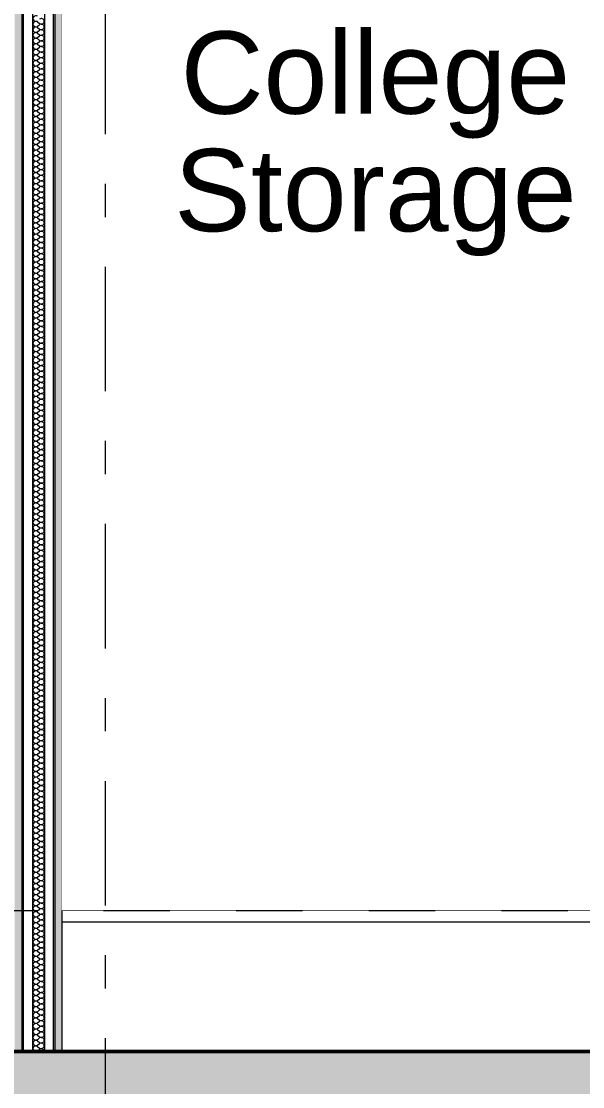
# Model space of a CAD drawing. Header units: millimetres. Extents: x -48147 to 1436659, y -488302 to 18123.
# Drawn here: x 1419576 to 1420770, y -475308 to -473042 of the extents above; entities that cross this region are included whole.
import ezdxf
from ezdxf.enums import TextEntityAlignment as Align

# ---------------------------------------------------------------- set-up
doc = ezdxf.new("R2010")
doc.units = ezdxf.units.MM
doc.header["$MEASUREMENT"] = 0
for name, pattern in [('Dashed', [2822.222233, 1411.111116, -1411.111116]), ('Double Dashed', [546.805537, 264.583325, -105.833328, 70.555556, -105.833328]), ('Wipeout_Contour', [1000, 0, -1000])]:
    doc.linetypes.add(name, pattern=pattern)
for name, color, linetype, lineweight, true_color in [('0_Pen_No__105', 7, 'Continuous', 15, 0xa6a6a6), ('A-230-M_FLOOR.IFC Import_Pen_No__109', 7, 'Continuous', 15, 0xa6a6a6), ('A-230-M_FLOOR.IFC Import_Pen_No__29', 7, 'Continuous', 50, 0x2a2a2a), ('New_A-15-MG_Structural_Grid_Phase_2_Pen_No__222', 7, 'Continuous', 13, 0x65af33), ('New_A-25-M_Wall_Int_Pen_No__107', 7, 'Continuous', 15, 0xa6a6a6)]:
    doc.layers.add(name, color=color, linetype=linetype, lineweight=lineweight, true_color=true_color)
for name, color, linetype in [('A-230-M_FLOOR.IFC Import', 7, 'Continuous'), ('New_A-15-MG_Structural_Grid_Phase_2', 7, 'Continuous'), ('New_A-20-M_Floor_Slab', 7, 'Continuous'), ('New_A-25-M_Wall_Int', 7, 'Continuous')]:
    doc.layers.add(name, color=color, linetype=linetype)
for name, color, linetype, lineweight in [('A-95-P_Text_1_50_GA_Pen_No__1', 7, 'Continuous', 13), ('New_A-20-M_Floor_Slab_Pen_No__4', 7, 'Continuous', 20), ('New_A-25-M_Wall_Int_Pen_No__1', 7, 'Continuous', 13)]:
    doc.layers.add(name, color=color, linetype=linetype, lineweight=lineweight)
doc.styles.add('GENERATED_STYLE_2', font='')
doc.styles.get('GENERATED_STYLE_2').set_extended_font_data('Swis721 BT')

# ---------------------------------------------------------------- blocks, each defined once
blk = doc.blocks.new('Section Elem_1_2', base_point=(1424163.9, -483032.8))
at = {"color": 254, "linetype": 'Wipeout_Contour', "lineweight": 0, "ltscale": 6008499.476727951}
blk.add_wipeout([(1430462.9, -474932.8), (1419662.1, -474932.8), (1419662.1, -474957.8), (1430462.9, -474957.8)], dxfattribs=at).dxf.layer = 'New_A-20-M_Floor_Slab'
at = {"layer": 'New_A-20-M_Floor_Slab_Pen_No__4', "linetype": 'Continuous'}
blk.add_line((1430462.9, -474932.8), (1419662.1, -474932.8), dxfattribs=at)
at = {"color": 254, "linetype": 'Wipeout_Contour', "lineweight": 0, "ltscale": 6008689.237794548}
blk.add_wipeout([(1419662.1, -474957.8), (1419662.1, -475232.8), (1430462.9, -475232.8), (1430462.9, -474957.8)], dxfattribs=at).dxf.layer = 'New_A-20-M_Floor_Slab'
at = {"layer": 'New_A-20-M_Floor_Slab_Pen_No__4', "linetype": 'Continuous'}
blk.add_line((1430462.9, -474957.8), (1419662.1, -474957.8), dxfattribs=at)
blk = doc.blocks.new('*X30', base_point=(1424163.9, -483032.8))
at = {"layer": 'New_A-25-M_Wall_Int_Pen_No__107', "linetype": 'Continuous'}
for p, q in [((1419610.2, -473043.5), (1419615, -473047.1)), ((1419610.2, -473053), (1419615, -473049.5)), ((1419610.2, -473055.4), (1419615, -473059)), ((1419610.2, -473064.9), (1419615, -473061.4)), ((1419610.2, -473067.3), (1419615, -473070.9)), ((1419610.2, -473076.8), (1419615, -473073.3)), ((1419610.2, -473079.2), (1419615, -473082.8)), ((1419610.2, -473088.7), (1419615, -473085.2)), ((1419610.2, -473091.1), (1419615, -473094.7)), ((1419610.2, -473100.7), (1419615, -473097.1)), ((1419610.2, -473103), (1419615, -473106.6)), ((1419610.2, -473112.6), (1419615, -473109)), ((1419610.2, -473114.9), (1419615, -473118.5)), ((1419610.2, -473124.5), (1419615, -473120.9)), ((1419610.2, -473126.8), (1419615, -473130.4)), ((1419610.2, -473136.4), (1419615, -473132.8)), ((1419610.2, -473138.7), (1419615, -473142.3)), ((1419610.2, -473148.3), (1419615, -473144.7)), ((1419610.2, -473150.7), (1419615, -473154.2)), ((1419610.2, -473160.2), (1419615, -473156.6)), ((1419610.2, -473162.6), (1419615, -473166.1)), ((1419610.2, -473172.1), (1419615, -473168.5)), ((1419610.2, -473174.5), (1419615, -473178)), ((1419610.2, -473184), (1419615, -473180.4)), ((1419610.2, -473186.4), (1419615, -473189.9)), ((1419610.2, -473195.9), (1419615, -473192.3)), ((1419610.2, -473198.3), (1419615, -473201.8)), ((1419610.2, -473207.8), (1419615, -473204.2)), ((1419610.2, -473210.2), (1419615, -473213.7)), ((1419610.2, -473219.7), (1419615, -473216.1)), ((1419610.2, -473222.1), (1419615, -473225.7)), ((1419610.2, -473231.6), (1419615, -473228)), ((1419610.2, -473234), (1419615, -473237.6)), ((1419610.2, -473243.5), (1419615, -473239.9)), ((1419610.2, -473245.9), (1419615, -473249.5)), ((1419610.2, -473255.4), (1419615, -473251.8)), ((1419610.2, -473257.8), (1419615, -473261.4)), ((1419610.2, -473267.3), (1419615, -473263.7)), ((1419610.2, -473269.7), (1419615, -473273.3)), ((1419610.2, -473279.2), (1419615, -473275.7)), ((1419610.2, -473281.6), (1419615, -473285.2)), ((1419610.2, -473291.1), (1419615, -473287.6)), ((1419610.2, -473293.5), (1419615, -473297.1)), ((1419610.2, -473303), (1419615, -473299.5)), ((1419610.2, -473305.4), (1419615, -473309)), ((1419610.2, -473314.9), (1419615, -473311.4)), ((1419610.2, -473317.3), (1419615, -473320.9)), ((1419610.2, -473326.8), (1419615, -473323.3)), ((1419610.2, -473329.2), (1419615, -473332.8)), ((1419610.2, -473338.7), (1419615, -473335.2)), ((1419610.2, -473341.1), (1419615, -473344.7)), ((1419610.2, -473350.7), (1419615, -473347.1)), ((1419610.2, -473353), (1419615, -473356.6)), ((1419610.2, -473362.6), (1419615, -473359)), ((1419610.2, -473364.9), (1419615, -473368.5)), ((1419610.2, -473374.5), (1419615, -473370.9)), ((1419610.2, -473376.8), (1419615, -473380.4)), ((1419610.2, -473386.4), (1419615, -473382.8)), ((1419610.2, -473388.7), (1419615, -473392.3)), ((1419610.2, -473398.3), (1419615, -473394.7)), ((1419610.2, -473400.7), (1419615, -473404.2)), ((1419610.2, -473410.2), (1419615, -473406.6)), ((1419610.2, -473412.6), (1419615, -473416.1)), ((1419610.2, -473422.1), (1419615, -473418.5)), ((1419610.2, -473424.5), (1419615, -473428)), ((1419610.2, -473434), (1419615, -473430.4)), ((1419610.2, -473436.4), (1419615, -473439.9)), ((1419610.2, -473445.9), (1419615, -473442.3)), ((1419610.2, -473448.3), (1419615, -473451.8)), ((1419610.2, -473457.8), (1419615, -473454.2)), ((1419610.2, -473460.2), (1419615, -473463.7)), ((1419610.2, -473469.7), (1419615, -473466.1)), ((1419610.2, -473472.1), (1419615, -473475.7)), ((1419610.2, -473481.6), (1419615, -473478)), ((1419610.2, -473484), (1419615, -473487.6)), ((1419610.2, -473493.5), (1419615, -473489.9)), ((1419610.2, -473495.9), (1419615, -473499.5)), ((1419610.2, -473505.4), (1419615, -473501.8)), ((1419610.2, -473507.8), (1419615, -473511.4)), ((1419610.2, -473517.3), (1419615, -473513.7)), ((1419610.2, -473519.7), (1419615, -473523.3)), ((1419610.2, -473529.2), (1419615, -473525.7)), ((1419610.2, -473531.6), (1419615, -473535.2)), ((1419610.2, -473541.1), (1419615, -473537.6)), ((1419610.2, -473543.5), (1419615, -473547.1)), ((1419610.2, -473553), (1419615, -473549.5)), ((1419610.2, -473555.4), (1419615, -473559)), ((1419610.2, -473564.9), (1419615, -473561.4)), ((1419610.2, -473567.3), (1419615, -473570.9)), ((1419610.2, -473576.8), (1419615, -473573.3)), ((1419610.2, -473579.2), (1419615, -473582.8)), ((1419610.2, -473588.7), (1419615, -473585.2)), ((1419610.2, -473591.1), (1419615, -473594.7)), ((1419610.2, -473600.7), (1419615, -473597.1)), ((1419610.2, -473603), (1419615, -473606.6)), ((1419610.2, -473612.6), (1419615, -473609)), ((1419610.2, -473614.9), (1419615, -473618.5)), ((1419610.2, -473624.5), (1419615, -473620.9)), ((1419610.2, -473626.8), (1419615, -473630.4)), ((1419610.2, -473636.4), (1419615, -473632.8)), ((1419610.2, -473638.7), (1419615, -473642.3)), ((1419610.2, -473648.3), (1419615, -473644.7)), ((1419610.2, -473650.7), (1419615, -473654.2)), ((1419610.2, -473660.2), (1419615, -473656.6)), ((1419610.2, -473662.6), (1419615, -473666.1)), ((1419610.2, -473672.1), (1419615, -473668.5)), ((1419610.2, -473674.5), (1419615, -473678)), ((1419610.2, -473684), (1419615, -473680.4)), ((1419610.2, -473686.4), (1419615, -473689.9)), ((1419610.2, -473695.9), (1419615, -473692.3)), ((1419610.2, -473698.3), (1419615, -473701.8)), ((1419610.2, -473707.8), (1419615, -473704.2)), ((1419610.2, -473710.2), (1419615, -473713.7)), ((1419610.2, -473719.7), (1419615, -473716.1)), ((1419610.2, -473722.1), (1419615, -473725.7)), ((1419610.2, -473731.6), (1419615, -473728)), ((1419610.2, -473734), (1419615, -473737.6)), ((1419610.2, -473743.5), (1419615, -473739.9)), ((1419610.2, -473745.9), (1419615, -473749.5)), ((1419610.2, -473755.4), (1419615, -473751.8)), ((1419610.2, -473757.8), (1419615, -473761.4)), ((1419610.2, -473767.3), (1419615, -473763.7)), ((1419610.2, -473769.7), (1419615, -473773.3)), ((1419610.2, -473779.2), (1419615, -473775.7)), ((1419610.2, -473781.6), (1419615, -473785.2)), ((1419610.2, -473791.1), (1419615, -473787.6)), ((1419610.2, -473793.5), (1419615, -473797.1)), ((1419610.2, -473803), (1419615, -473799.5)), ((1419610.2, -473805.4), (1419615, -473809)), ((1419610.2, -473814.9), (1419615, -473811.4)), ((1419610.2, -473817.3), (1419615, -473820.9)), ((1419610.2, -473826.8), (1419615, -473823.3)), ((1419610.2, -473829.2), (1419615, -473832.8)), ((1419610.2, -473838.7), (1419615, -473835.2)), ((1419610.2, -473841.1), (1419615, -473844.7)), ((1419610.2, -473850.7), (1419615, -473847.1)), ((1419610.2, -473853), (1419615, -473856.6)), ((1419610.2, -473862.6), (1419615, -473859)), ((1419610.2, -473864.9), (1419615, -473868.5)), ((1419610.2, -473874.5), (1419615, -473870.9)), ((1419610.2, -473876.8), (1419615, -473880.4)), ((1419610.2, -473886.4), (1419615, -473882.8)), ((1419610.2, -473888.7), (1419615, -473892.3)), ((1419610.2, -473898.3), (1419615, -473894.7)), ((1419610.2, -473900.7), (1419615, -473904.2)), ((1419610.2, -473910.2), (1419615, -473906.6)), ((1419610.2, -473912.6), (1419615, -473916.1)), ((1419610.2, -473922.1), (1419615, -473918.5)), ((1419610.2, -473924.5), (1419615, -473928)), ((1419610.2, -473934), (1419615, -473930.4)), ((1419610.2, -473936.4), (1419615, -473939.9)), ((1419610.2, -473945.9), (1419615, -473942.3)), ((1419610.2, -473948.3), (1419615, -473951.8)), ((1419610.2, -473957.8), (1419615, -473954.2)), ((1419610.2, -473960.2), (1419615, -473963.7)), ((1419610.2, -473969.7), (1419615, -473966.1)), ((1419610.2, -473972.1), (1419615, -473975.7)), ((1419610.2, -473981.6), (1419615, -473978)), ((1419610.2, -473984), (1419615, -473987.6)), ((1419610.2, -473993.5), (1419615, -473989.9)), ((1419610.2, -473995.9), (1419615, -473999.5)), ((1419610.2, -474005.4), (1419615, -474001.8)), ((1419610.2, -474007.8), (1419615, -474011.4)), ((1419610.2, -474017.3), (1419615, -474013.7)), ((1419610.2, -474019.7), (1419615, -474023.3)), ((1419610.2, -474029.2), (1419615, -474025.7)), ((1419610.2, -474031.6), (1419615, -474035.2)), ((1419610.2, -474041.1), (1419615, -474037.6)), ((1419610.2, -474043.5), (1419615, -474047.1)), ((1419610.2, -474053), (1419615, -474049.5)), ((1419610.2, -474055.4), (1419615, -474059)), ((1419610.2, -474064.9), (1419615, -474061.4)), ((1419610.2, -474067.3), (1419615, -474070.9)), ((1419610.2, -474076.8), (1419615, -474073.3)), ((1419610.2, -474079.2), (1419615, -474082.8)), ((1419610.2, -474088.7), (1419615, -474085.2)), ((1419610.2, -474091.1), (1419615, -474094.7)), ((1419610.2, -474100.7), (1419615, -474097.1)), ((1419610.2, -474103), (1419615, -474106.6)), ((1419610.2, -474112.6), (1419615, -474109)), ((1419610.2, -474114.9), (1419615, -474118.5)), ((1419610.2, -474124.5), (1419615, -474120.9)), ((1419610.2, -474126.8), (1419615, -474130.4)), ((1419610.2, -474136.4), (1419615, -474132.8)), ((1419610.2, -474138.7), (1419615, -474142.3)), ((1419610.2, -474148.3), (1419615, -474144.7)), ((1419610.2, -474150.7), (1419615, -474154.2)), ((1419610.2, -474160.2), (1419615, -474156.6)), ((1419610.2, -474162.6), (1419615, -474166.1)), ((1419610.2, -474172.1), (1419615, -474168.5)), ((1419610.2, -474174.5), (1419615, -474178)), ((1419610.2, -474184), (1419615, -474180.4)), ((1419610.2, -474186.4), (1419615, -474189.9)), ((1419610.2, -474195.9), (1419615, -474192.3)), ((1419610.2, -474198.3), (1419615, -474201.8)), ((1419610.2, -474207.8), (1419615, -474204.2)), ((1419610.2, -474210.2), (1419615, -474213.7)), ((1419610.2, -474219.7), (1419615, -474216.1)), ((1419610.2, -474222.1), (1419615, -474225.7)), ((1419610.2, -474231.6), (1419615, -474228)), ((1419610.2, -474234), (1419615, -474237.6)), ((1419610.2, -474243.5), (1419615, -474239.9)), ((1419610.2, -474245.9), (1419615, -474249.5)), ((1419610.2, -474255.4), (1419615, -474251.8)), ((1419610.2, -474257.8), (1419615, -474261.4)), ((1419610.2, -474267.3), (1419615, -474263.7)), ((1419610.2, -474269.7), (1419615, -474273.3)), ((1419610.2, -474279.2), (1419615, -474275.7)), ((1419610.2, -474281.6), (1419615, -474285.2)), ((1419610.2, -474291.1), (1419615, -474287.6)), ((1419610.2, -474293.5), (1419615, -474297.1)), ((1419610.2, -474303), (1419615, -474299.5)), ((1419610.2, -474305.4), (1419615, -474309)), ((1419610.2, -474314.9), (1419615, -474311.4)), ((1419610.2, -474317.3), (1419615, -474320.9)), ((1419610.2, -474326.8), (1419615, -474323.3)), ((1419610.2, -474329.2), (1419615, -474332.8)), ((1419610.2, -474338.7), (1419615, -474335.2)), ((1419610.2, -474341.1), (1419615, -474344.7)), ((1419610.2, -474350.7), (1419615, -474347.1)), ((1419610.2, -474353), (1419615, -474356.6)), ((1419610.2, -474362.6), (1419615, -474359)), ((1419610.2, -474364.9), (1419615, -474368.5)), ((1419610.2, -474374.5), (1419615, -474370.9)), ((1419610.2, -474376.8), (1419615, -474380.4)), ((1419610.2, -474386.4), (1419615, -474382.8)), ((1419610.2, -474388.7), (1419615, -474392.3)), ((1419610.2, -474398.3), (1419615, -474394.7)), ((1419610.2, -474400.7), (1419615, -474404.2)), ((1419610.2, -474410.2), (1419615, -474406.6)), ((1419610.2, -474412.6), (1419615, -474416.1)), ((1419610.2, -474422.1), (1419615, -474418.5)), ((1419610.2, -474424.5), (1419615, -474428)), ((1419610.2, -474434), (1419615, -474430.4)), ((1419610.2, -474436.4), (1419615, -474439.9)), ((1419610.2, -474445.9), (1419615, -474442.3)), ((1419610.2, -474448.3), (1419615, -474451.8)), ((1419610.2, -474457.8), (1419615, -474454.2)), ((1419610.2, -474460.2), (1419615, -474463.7)), ((1419610.2, -474469.7), (1419615, -474466.1)), ((1419610.2, -474472.1), (1419615, -474475.7)), ((1419610.2, -474481.6), (1419615, -474478)), ((1419610.2, -474484), (1419615, -474487.6)), ((1419610.2, -474493.5), (1419615, -474489.9)), ((1419610.2, -474495.9), (1419615, -474499.5)), ((1419610.2, -474505.4), (1419615, -474501.8)), ((1419610.2, -474507.8), (1419615, -474511.4)), ((1419610.2, -474517.3), (1419615, -474513.7)), ((1419610.2, -474519.7), (1419615, -474523.3)), ((1419610.2, -474529.2), (1419615, -474525.7)), ((1419610.2, -474531.6), (1419615, -474535.2)), ((1419610.2, -474541.1), (1419615, -474537.6)), ((1419610.2, -474543.5), (1419615, -474547.1)), ((1419610.2, -474553), (1419615, -474549.5)), ((1419610.2, -474555.4), (1419615, -474559)), ((1419610.2, -474564.9), (1419615, -474561.4)), ((1419610.2, -474567.3), (1419615, -474570.9)), ((1419610.2, -474576.8), (1419615, -474573.3)), ((1419610.2, -474579.2), (1419615, -474582.8)), ((1419610.2, -474588.7), (1419615, -474585.2)), ((1419610.2, -474591.1), (1419615, -474594.7)), ((1419610.2, -474600.7), (1419615, -474597.1)), ((1419610.2, -474603), (1419615, -474606.6)), ((1419610.2, -474612.6), (1419615, -474609)), ((1419610.2, -474614.9), (1419615, -474618.5)), ((1419610.2, -474624.5), (1419615, -474620.9)), ((1419610.2, -474626.8), (1419615, -474630.4)), ((1419610.2, -474636.4), (1419615, -474632.8)), ((1419610.2, -474638.7), (1419615, -474642.3)), ((1419610.2, -474648.3), (1419615, -474644.7)), ((1419610.2, -474650.7), (1419615, -474654.2)), ((1419610.2, -474660.2), (1419615, -474656.6)), ((1419610.2, -474662.6), (1419615, -474666.1)), ((1419610.2, -474672.1), (1419615, -474668.5)), ((1419610.2, -474674.5), (1419615, -474678)), ((1419610.2, -474684), (1419615, -474680.4)), ((1419610.2, -474686.4), (1419615, -474689.9)), ((1419610.2, -474695.9), (1419615, -474692.3)), ((1419610.2, -474698.3), (1419615, -474701.8)), ((1419610.2, -474707.8), (1419615, -474704.2)), ((1419610.2, -474710.2), (1419615, -474713.7)), ((1419610.2, -474719.7), (1419615, -474716.1)), ((1419610.2, -474722.1), (1419615, -474725.7)), ((1419610.2, -474731.6), (1419615, -474728)), ((1419610.2, -474734), (1419615, -474737.6)), ((1419610.2, -474743.5), (1419615, -474739.9)), ((1419610.2, -474745.9), (1419615, -474749.5)), ((1419610.2, -474755.4), (1419615, -474751.8)), ((1419610.2, -474757.8), (1419615, -474761.4)), ((1419610.2, -474767.3), (1419615, -474763.7)), ((1419610.2, -474769.7), (1419615, -474773.3)), ((1419610.2, -474779.2), (1419615, -474775.7)), ((1419610.2, -474781.6), (1419615, -474785.2)), ((1419610.2, -474791.1), (1419615, -474787.6)), ((1419610.2, -474793.5), (1419615, -474797.1)), ((1419610.2, -474803), (1419615, -474799.5)), ((1419610.2, -474805.4), (1419615, -474809)), ((1419610.2, -474814.9), (1419615, -474811.4)), ((1419610.2, -474817.3), (1419615, -474820.9)), ((1419610.2, -474826.8), (1419615, -474823.3)), ((1419610.2, -474829.2), (1419615, -474832.8)), ((1419610.2, -474838.7), (1419615, -474835.2)), ((1419610.2, -474841.1), (1419615, -474844.7)), ((1419610.2, -474850.7), (1419615, -474847.1)), ((1419610.2, -474853), (1419615, -474856.6)), ((1419610.2, -474862.6), (1419615, -474859)), ((1419610.2, -474864.9), (1419615, -474868.5)), ((1419610.2, -474874.5), (1419615, -474870.9)), ((1419610.2, -474876.8), (1419615, -474880.4)), ((1419610.2, -474886.4), (1419615, -474882.8)), ((1419610.2, -474888.7), (1419615, -474892.3)), ((1419610.2, -474898.3), (1419615, -474894.7)), ((1419610.2, -474900.7), (1419615, -474904.2)), ((1419610.2, -474910.2), (1419615, -474906.6)), ((1419610.2, -474912.6), (1419615, -474916.1)), ((1419610.2, -474922.1), (1419615, -474918.5)), ((1419610.2, -474924.5), (1419615, -474928)), ((1419610.2, -474934), (1419615, -474930.4)), ((1419610.2, -474936.4), (1419615, -474939.9)), ((1419610.2, -474945.9), (1419615, -474942.3)), ((1419610.2, -474948.3), (1419615, -474951.8)), ((1419610.2, -474957.8), (1419615, -474954.2)), ((1419610.2, -474960.2), (1419615, -474963.7)), ((1419610.2, -474969.7), (1419615, -474966.1)), ((1419610.2, -474972.1), (1419615, -474975.7)), ((1419610.2, -474981.6), (1419615, -474978)), ((1419610.2, -474984), (1419615, -474987.6)), ((1419610.2, -474993.5), (1419615, -474989.9)), ((1419610.2, -474995.9), (1419615, -474999.5)), ((1419610.2, -475005.4), (1419615, -475001.8)), ((1419610.2, -475007.8), (1419615, -475011.4)), ((1419610.2, -475017.3), (1419615, -475013.7)), ((1419610.2, -475019.7), (1419615, -475023.3)), ((1419610.2, -475029.2), (1419615, -475025.7)), ((1419610.2, -475031.6), (1419615, -475035.2)), ((1419610.2, -475041.1), (1419615, -475037.6)), ((1419610.2, -475043.5), (1419615, -475047.1)), ((1419610.2, -475053), (1419615, -475049.5)), ((1419610.2, -475055.4), (1419615, -475059)), ((1419610.2, -475064.9), (1419615, -475061.4)), ((1419610.2, -475067.3), (1419615, -475070.9)), ((1419610.2, -475076.8), (1419615, -475073.3)), ((1419610.2, -475079.2), (1419615, -475082.8)), ((1419610.2, -475088.7), (1419615, -475085.2)), ((1419610.2, -475091.1), (1419615, -475094.7)), ((1419610.2, -475100.7), (1419615, -475097.1)), ((1419610.2, -475103), (1419615, -475106.6)), ((1419610.2, -475112.6), (1419615, -475109)), ((1419610.2, -475114.9), (1419615, -475118.5)), ((1419610.2, -475124.5), (1419615, -475120.9)), ((1419610.2, -475126.8), (1419615, -475130.4)), ((1419610.2, -475136.4), (1419615, -475132.8)), ((1419610.2, -475138.7), (1419615, -475142.3)), ((1419610.2, -475148.3), (1419615, -475144.7)), ((1419610.2, -475150.7), (1419615, -475154.2)), ((1419610.2, -475160.2), (1419615, -475156.6)), ((1419610.2, -475162.6), (1419615, -475166.1)), ((1419610.2, -475172.1), (1419615, -475168.5)), ((1419610.2, -475174.5), (1419615, -475178)), ((1419610.2, -475184), (1419615, -475180.4)), ((1419610.2, -475186.4), (1419615, -475189.9)), ((1419610.2, -475195.9), (1419615, -475192.3)), ((1419610.2, -475198.3), (1419615, -475201.8)), ((1419610.2, -475207.8), (1419615, -475204.2)), ((1419610.2, -475210.2), (1419615, -475213.7)), ((1419610.2, -475219.7), (1419615, -475216.1)), ((1419610.2, -475222.1), (1419615, -475225.7)), ((1419610.2, -475231.6), (1419615, -475228))]:
    blk.add_line(p, q, dxfattribs=at)
for centre, start, end in [((1419606.7, -473036.4), 53.1301, 306.8699), ((1419606.7, -473048.3), 53.1301, 306.8699), ((1419618.6, -473042.3), 0, 126.8699), ((1419618.6, -473042.3), 233.1301, 0), ((1419618.6, -473054.2), 0, 126.8699), ((1419606.7, -473060.2), 53.1301, 306.8699), ((1419606.7, -473072.1), 53.1301, 306.8699), ((1419618.6, -473054.2), 233.1301, 0), ((1419618.6, -473066.1), 0, 126.8699), ((1419618.6, -473066.1), 233.1301, 0), ((1419618.6, -473078), 0, 126.8699), ((1419606.7, -473084), 53.1301, 306.8699), ((1419606.7, -473095.9), 53.1301, 306.8699), ((1419618.6, -473078), 233.1301, 0), ((1419618.6, -473089.9), 0, 126.8699), ((1419618.6, -473089.9), 233.1301, 0), ((1419618.6, -473101.8), 0, 126.8699), ((1419606.7, -473107.8), 53.1301, 306.8699), ((1419606.7, -473119.7), 53.1301, 306.8699), ((1419618.6, -473101.8), 233.1301, 0), ((1419618.6, -473113.7), 0, 126.8699), ((1419618.6, -473113.7), 233.1301, 0), ((1419618.6, -473125.7), 0, 126.8699), ((1419606.7, -473131.6), 53.1301, 306.8699), ((1419606.7, -473143.5), 53.1301, 306.8699), ((1419618.6, -473125.7), 233.1301, 0), ((1419618.6, -473137.6), 0, 126.8699), ((1419618.6, -473137.6), 233.1301, 0), ((1419618.6, -473149.5), 0, 126.8699), ((1419606.7, -473155.4), 53.1301, 306.8699), ((1419606.7, -473167.3), 53.1301, 306.8699), ((1419618.6, -473149.5), 233.1301, 0), ((1419618.6, -473161.4), 0, 126.8699), ((1419618.6, -473161.4), 233.1301, 0), ((1419618.6, -473173.3), 0, 126.8699), ((1419606.7, -473179.2), 53.1301, 306.8699), ((1419606.7, -473191.1), 53.1301, 306.8699), ((1419618.6, -473173.3), 233.1301, 0), ((1419618.6, -473185.2), 0, 126.8699), ((1419618.6, -473185.2), 233.1301, 0), ((1419606.7, -473203), 53.1301, 306.8699), ((1419606.7, -473214.9), 53.1301, 306.8699), ((1419618.6, -473197.1), 0, 126.8699), ((1419618.6, -473197.1), 233.1301, 0), ((1419618.6, -473209), 0, 126.8699), ((1419618.6, -473209), 233.1301, 0), ((1419606.7, -473226.8), 53.1301, 306.8699), ((1419606.7, -473238.7), 53.1301, 306.8699), ((1419618.6, -473220.9), 0, 126.8699), ((1419618.6, -473220.9), 233.1301, 0), ((1419618.6, -473232.8), 0, 126.8699), ((1419618.6, -473232.8), 233.1301, 0), ((1419606.7, -473250.7), 53.1301, 306.8699), ((1419606.7, -473262.6), 53.1301, 306.8699), ((1419618.6, -473244.7), 0, 126.8699), ((1419618.6, -473244.7), 233.1301, 0), ((1419618.6, -473256.6), 0, 126.8699), ((1419618.6, -473256.6), 233.1301, 0), ((1419606.7, -473274.5), 53.1301, 306.8699), ((1419606.7, -473286.4), 53.1301, 306.8699), ((1419618.6, -473268.5), 0, 126.8699), ((1419618.6, -473268.5), 233.1301, 0), ((1419618.6, -473280.4), 0, 126.8699), ((1419618.6, -473280.4), 233.1301, 0), ((1419606.7, -473298.3), 53.1301, 306.8699), ((1419618.6, -473292.3), 0, 126.8699), ((1419618.6, -473292.3), 233.1301, 0), ((1419618.6, -473304.2), 0, 126.8699), ((1419606.7, -473310.2), 53.1301, 306.8699), ((1419606.7, -473322.1), 53.1301, 306.8699), ((1419618.6, -473304.2), 233.1301, 0), ((1419618.6, -473316.1), 0, 126.8699), ((1419618.6, -473316.1), 233.1301, 0), ((1419618.6, -473328), 0, 126.8699), ((1419606.7, -473334), 53.1301, 306.8699), ((1419606.7, -473345.9), 53.1301, 306.8699), ((1419618.6, -473328), 233.1301, 0), ((1419618.6, -473339.9), 0, 126.8699), ((1419618.6, -473339.9), 233.1301, 0), ((1419618.6, -473351.8), 0, 126.8699), ((1419606.7, -473357.8), 53.1301, 306.8699), ((1419606.7, -473369.7), 53.1301, 306.8699), ((1419618.6, -473351.8), 233.1301, 0), ((1419618.6, -473363.7), 0, 126.8699), ((1419618.6, -473363.7), 233.1301, 0), ((1419618.6, -473375.7), 0, 126.8699), ((1419606.7, -473381.6), 53.1301, 306.8699), ((1419606.7, -473393.5), 53.1301, 306.8699), ((1419618.6, -473375.7), 233.1301, 0), ((1419618.6, -473387.6), 0, 126.8699), ((1419618.6, -473387.6), 233.1301, 0), ((1419618.6, -473399.5), 0, 126.8699), ((1419606.7, -473405.4), 53.1301, 306.8699), ((1419606.7, -473417.3), 53.1301, 306.8699), ((1419618.6, -473399.5), 233.1301, 0), ((1419618.6, -473411.4), 0, 126.8699), ((1419618.6, -473411.4), 233.1301, 0), ((1419606.7, -473429.2), 53.1301, 306.8699), ((1419606.7, -473441.1), 53.1301, 306.8699), ((1419618.6, -473423.3), 0, 126.8699), ((1419618.6, -473423.3), 233.1301, 0), ((1419618.6, -473435.2), 0, 126.8699), ((1419618.6, -473435.2), 233.1301, 0), ((1419606.7, -473453), 53.1301, 306.8699), ((1419606.7, -473464.9), 53.1301, 306.8699), ((1419618.6, -473447.1), 0, 126.8699), ((1419618.6, -473447.1), 233.1301, 0), ((1419618.6, -473459), 0, 126.8699), ((1419618.6, -473459), 233.1301, 0), ((1419606.7, -473476.8), 53.1301, 306.8699), ((1419606.7, -473488.7), 53.1301, 306.8699), ((1419618.6, -473470.9), 0, 126.8699), ((1419618.6, -473470.9), 233.1301, 0), ((1419618.6, -473482.8), 0, 126.8699), ((1419618.6, -473482.8), 233.1301, 0), ((1419606.7, -473500.7), 53.1301, 306.8699), ((1419606.7, -473512.6), 53.1301, 306.8699), ((1419618.6, -473494.7), 0, 126.8699), ((1419618.6, -473494.7), 233.1301, 0), ((1419618.6, -473506.6), 0, 126.8699), ((1419618.6, -473506.6), 233.1301, 0), ((1419606.7, -473524.5), 53.1301, 306.8699), ((1419618.6, -473518.5), 0, 126.8699), ((1419618.6, -473518.5), 233.1301, 0), ((1419618.6, -473530.4), 0, 126.8699), ((1419606.7, -473536.4), 53.1301, 306.8699), ((1419606.7, -473548.3), 53.1301, 306.8699), ((1419618.6, -473530.4), 233.1301, 0), ((1419618.6, -473542.3), 0, 126.8699), ((1419618.6, -473542.3), 233.1301, 0), ((1419618.6, -473554.2), 0, 126.8699), ((1419606.7, -473560.2), 53.1301, 306.8699), ((1419606.7, -473572.1), 53.1301, 306.8699), ((1419618.6, -473554.2), 233.1301, 0), ((1419618.6, -473566.1), 0, 126.8699), ((1419618.6, -473566.1), 233.1301, 0), ((1419618.6, -473578), 0, 126.8699), ((1419606.7, -473584), 53.1301, 306.8699), ((1419606.7, -473595.9), 53.1301, 306.8699), ((1419618.6, -473578), 233.1301, 0), ((1419618.6, -473589.9), 0, 126.8699), ((1419618.6, -473589.9), 233.1301, 0), ((1419618.6, -473601.8), 0, 126.8699), ((1419606.7, -473607.8), 53.1301, 306.8699), ((1419606.7, -473619.7), 53.1301, 306.8699), ((1419618.6, -473601.8), 233.1301, 0), ((1419618.6, -473613.7), 0, 126.8699), ((1419618.6, -473613.7), 233.1301, 0), ((1419618.6, -473625.7), 0, 126.8699), ((1419606.7, -473631.6), 53.1301, 306.8699), ((1419606.7, -473643.5), 53.1301, 306.8699), ((1419618.6, -473625.7), 233.1301, 0), ((1419618.6, -473637.6), 0, 126.8699), ((1419618.6, -473637.6), 233.1301, 0), ((1419606.7, -473655.4), 53.1301, 306.8699), ((1419606.7, -473667.3), 53.1301, 306.8699), ((1419618.6, -473649.5), 0, 126.8699), ((1419618.6, -473649.5), 233.1301, 0), ((1419618.6, -473661.4), 0, 126.8699), ((1419618.6, -473661.4), 233.1301, 0), ((1419606.7, -473679.2), 53.1301, 306.8699), ((1419606.7, -473691.1), 53.1301, 306.8699), ((1419618.6, -473673.3), 0, 126.8699), ((1419618.6, -473673.3), 233.1301, 0), ((1419618.6, -473685.2), 0, 126.8699), ((1419618.6, -473685.2), 233.1301, 0), ((1419606.7, -473703), 53.1301, 306.8699), ((1419606.7, -473714.9), 53.1301, 306.8699), ((1419618.6, -473697.1), 0, 126.8699), ((1419618.6, -473697.1), 233.1301, 0), ((1419618.6, -473709), 0, 126.8699), ((1419618.6, -473709), 233.1301, 0), ((1419606.7, -473726.8), 53.1301, 306.8699), ((1419606.7, -473738.7), 53.1301, 306.8699), ((1419618.6, -473720.9), 0, 126.8699), ((1419618.6, -473720.9), 233.1301, 0), ((1419618.6, -473732.8), 0, 126.8699), ((1419618.6, -473732.8), 233.1301, 0), ((1419606.7, -473750.7), 53.1301, 306.8699), ((1419618.6, -473744.7), 0, 126.8699), ((1419618.6, -473744.7), 233.1301, 0), ((1419618.6, -473756.6), 0, 126.8699), ((1419606.7, -473762.6), 53.1301, 306.8699), ((1419606.7, -473774.5), 53.1301, 306.8699), ((1419618.6, -473756.6), 233.1301, 0), ((1419618.6, -473768.5), 0, 126.8699), ((1419618.6, -473768.5), 233.1301, 0), ((1419618.6, -473780.4), 0, 126.8699), ((1419606.7, -473786.4), 53.1301, 306.8699), ((1419606.7, -473798.3), 53.1301, 306.8699), ((1419618.6, -473780.4), 233.1301, 0), ((1419618.6, -473792.3), 0, 126.8699), ((1419618.6, -473792.3), 233.1301, 0), ((1419618.6, -473804.2), 0, 126.8699), ((1419606.7, -473810.2), 53.1301, 306.8699), ((1419606.7, -473822.1), 53.1301, 306.8699), ((1419618.6, -473804.2), 233.1301, 0), ((1419618.6, -473816.1), 0, 126.8699), ((1419618.6, -473816.1), 233.1301, 0), ((1419618.6, -473828), 0, 126.8699), ((1419606.7, -473834), 53.1301, 306.8699), ((1419606.7, -473845.9), 53.1301, 306.8699), ((1419618.6, -473828), 233.1301, 0), ((1419618.6, -473839.9), 0, 126.8699), ((1419618.6, -473839.9), 233.1301, 0), ((1419618.6, -473851.8), 0, 126.8699), ((1419606.7, -473857.8), 53.1301, 306.8699), ((1419606.7, -473869.7), 53.1301, 306.8699), ((1419618.6, -473851.8), 233.1301, 0), ((1419618.6, -473863.7), 0, 126.8699), ((1419618.6, -473863.7), 233.1301, 0), ((1419606.7, -473881.6), 53.1301, 306.8699), ((1419606.7, -473893.5), 53.1301, 306.8699), ((1419618.6, -473875.7), 0, 126.8699), ((1419618.6, -473875.7), 233.1301, 0), ((1419618.6, -473887.6), 0, 126.8699), ((1419618.6, -473887.6), 233.1301, 0), ((1419606.7, -473905.4), 53.1301, 306.8699), ((1419606.7, -473917.3), 53.1301, 306.8699), ((1419618.6, -473899.5), 0, 126.8699), ((1419618.6, -473899.5), 233.1301, 0), ((1419618.6, -473911.4), 0, 126.8699), ((1419618.6, -473911.4), 233.1301, 0), ((1419606.7, -473929.2), 53.1301, 306.8699), ((1419606.7, -473941.1), 53.1301, 306.8699), ((1419618.6, -473923.3), 0, 126.8699), ((1419618.6, -473923.3), 233.1301, 0), ((1419618.6, -473935.2), 0, 126.8699), ((1419618.6, -473935.2), 233.1301, 0), ((1419606.7, -473953), 53.1301, 306.8699), ((1419606.7, -473964.9), 53.1301, 306.8699), ((1419618.6, -473947.1), 0, 126.8699), ((1419618.6, -473947.1), 233.1301, 0), ((1419618.6, -473959), 0, 126.8699), ((1419618.6, -473959), 233.1301, 0), ((1419606.7, -473976.8), 53.1301, 306.8699), ((1419606.7, -473988.7), 53.1301, 306.8699), ((1419618.6, -473970.9), 0, 126.8699), ((1419618.6, -473970.9), 233.1301, 0), ((1419618.6, -473982.8), 0, 126.8699), ((1419618.6, -473982.8), 233.1301, 0), ((1419606.7, -474000.7), 53.1301, 306.8699), ((1419618.6, -473994.7), 0, 126.8699), ((1419618.6, -473994.7), 233.1301, 0), ((1419618.6, -474006.6), 0, 126.8699), ((1419606.7, -474012.6), 53.1301, 306.8699), ((1419606.7, -474024.5), 53.1301, 306.8699), ((1419618.6, -474006.6), 233.1301, 0), ((1419618.6, -474018.5), 0, 126.8699), ((1419618.6, -474018.5), 233.1301, 0), ((1419618.6, -474030.4), 0, 126.8699), ((1419606.7, -474036.4), 53.1301, 306.8699), ((1419606.7, -474048.3), 53.1301, 306.8699), ((1419618.6, -474030.4), 233.1301, 0), ((1419618.6, -474042.3), 0, 126.8699), ((1419618.6, -474042.3), 233.1301, 0), ((1419618.6, -474054.2), 0, 126.8699), ((1419606.7, -474060.2), 53.1301, 306.8699), ((1419606.7, -474072.1), 53.1301, 306.8699), ((1419618.6, -474054.2), 233.1301, 0), ((1419618.6, -474066.1), 0, 126.8699), ((1419618.6, -474066.1), 233.1301, 0), ((1419618.6, -474078), 0, 126.8699), ((1419606.7, -474084), 53.1301, 306.8699), ((1419606.7, -474095.9), 53.1301, 306.8699), ((1419618.6, -474078), 233.1301, 0), ((1419618.6, -474089.9), 0, 126.8699), ((1419618.6, -474089.9), 233.1301, 0), ((1419618.6, -474101.8), 0, 126.8699), ((1419606.7, -474107.8), 53.1301, 306.8699), ((1419606.7, -474119.7), 53.1301, 306.8699), ((1419618.6, -474101.8), 233.1301, 0), ((1419618.6, -474113.7), 0, 126.8699), ((1419618.6, -474113.7), 233.1301, 0), ((1419606.7, -474131.6), 53.1301, 306.8699), ((1419606.7, -474143.5), 53.1301, 306.8699), ((1419618.6, -474125.7), 0, 126.8699), ((1419618.6, -474125.7), 233.1301, 0), ((1419618.6, -474137.6), 0, 126.8699), ((1419618.6, -474137.6), 233.1301, 0), ((1419606.7, -474155.4), 53.1301, 306.8699), ((1419606.7, -474167.3), 53.1301, 306.8699), ((1419618.6, -474149.5), 0, 126.8699), ((1419618.6, -474149.5), 233.1301, 0), ((1419618.6, -474161.4), 0, 126.8699), ((1419618.6, -474161.4), 233.1301, 0), ((1419606.7, -474179.2), 53.1301, 306.8699), ((1419606.7, -474191.1), 53.1301, 306.8699), ((1419618.6, -474173.3), 0, 126.8699), ((1419618.6, -474173.3), 233.1301, 0), ((1419618.6, -474185.2), 0, 126.8699), ((1419618.6, -474185.2), 233.1301, 0), ((1419606.7, -474203), 53.1301, 306.8699), ((1419606.7, -474214.9), 53.1301, 306.8699), ((1419618.6, -474197.1), 0, 126.8699), ((1419618.6, -474197.1), 233.1301, 0), ((1419618.6, -474209), 0, 126.8699), ((1419618.6, -474209), 233.1301, 0), ((1419606.7, -474226.8), 53.1301, 306.8699), ((1419618.6, -474220.9), 0, 126.8699), ((1419618.6, -474220.9), 233.1301, 0), ((1419618.6, -474232.8), 0, 126.8699), ((1419606.7, -474238.7), 53.1301, 306.8699), ((1419606.7, -474250.7), 53.1301, 306.8699), ((1419618.6, -474232.8), 233.1301, 0), ((1419618.6, -474244.7), 0, 126.8699), ((1419618.6, -474244.7), 233.1301, 0), ((1419618.6, -474256.6), 0, 126.8699), ((1419606.7, -474262.6), 53.1301, 306.8699), ((1419606.7, -474274.5), 53.1301, 306.8699), ((1419618.6, -474256.6), 233.1301, 0), ((1419618.6, -474268.5), 0, 126.8699), ((1419618.6, -474268.5), 233.1301, 0), ((1419618.6, -474280.4), 0, 126.8699), ((1419606.7, -474286.4), 53.1301, 306.8699), ((1419606.7, -474298.3), 53.1301, 306.8699), ((1419618.6, -474280.4), 233.1301, 0), ((1419618.6, -474292.3), 0, 126.8699), ((1419618.6, -474292.3), 233.1301, 0), ((1419618.6, -474304.2), 0, 126.8699), ((1419606.7, -474310.2), 53.1301, 306.8699), ((1419606.7, -474322.1), 53.1301, 306.8699), ((1419618.6, -474304.2), 233.1301, 0), ((1419618.6, -474316.1), 0, 126.8699), ((1419618.6, -474316.1), 233.1301, 0), ((1419618.6, -474328), 0, 126.8699), ((1419606.7, -474334), 53.1301, 306.8699), ((1419606.7, -474345.9), 53.1301, 306.8699), ((1419618.6, -474328), 233.1301, 0), ((1419618.6, -474339.9), 0, 126.8699), ((1419618.6, -474339.9), 233.1301, 0), ((1419606.7, -474357.8), 53.1301, 306.8699), ((1419606.7, -474369.7), 53.1301, 306.8699), ((1419618.6, -474351.8), 0, 126.8699), ((1419618.6, -474351.8), 233.1301, 0), ((1419618.6, -474363.7), 0, 126.8699), ((1419618.6, -474363.7), 233.1301, 0), ((1419606.7, -474381.6), 53.1301, 306.8699), ((1419606.7, -474393.5), 53.1301, 306.8699), ((1419618.6, -474375.7), 0, 126.8699), ((1419618.6, -474375.7), 233.1301, 0), ((1419618.6, -474387.6), 0, 126.8699), ((1419618.6, -474387.6), 233.1301, 0), ((1419606.7, -474405.4), 53.1301, 306.8699), ((1419606.7, -474417.3), 53.1301, 306.8699), ((1419618.6, -474399.5), 0, 126.8699), ((1419618.6, -474399.5), 233.1301, 0), ((1419618.6, -474411.4), 0, 126.8699), ((1419618.6, -474411.4), 233.1301, 0), ((1419606.7, -474429.2), 53.1301, 306.8699), ((1419606.7, -474441.1), 53.1301, 306.8699), ((1419618.6, -474423.3), 0, 126.8699), ((1419618.6, -474423.3), 233.1301, 0), ((1419618.6, -474435.2), 0, 126.8699), ((1419618.6, -474435.2), 233.1301, 0), ((1419606.7, -474453), 53.1301, 306.8699), ((1419618.6, -474447.1), 0, 126.8699), ((1419618.6, -474447.1), 233.1301, 0), ((1419618.6, -474459), 0, 126.8699), ((1419606.7, -474464.9), 53.1301, 306.8699), ((1419606.7, -474476.8), 53.1301, 306.8699), ((1419618.6, -474459), 233.1301, 0), ((1419618.6, -474470.9), 0, 126.8699), ((1419618.6, -474470.9), 233.1301, 0), ((1419618.6, -474482.8), 0, 126.8699), ((1419606.7, -474488.7), 53.1301, 306.8699), ((1419606.7, -474500.7), 53.1301, 306.8699), ((1419618.6, -474482.8), 233.1301, 0), ((1419618.6, -474494.7), 0, 126.8699), ((1419618.6, -474494.7), 233.1301, 0), ((1419618.6, -474506.6), 0, 126.8699), ((1419606.7, -474512.6), 53.1301, 306.8699), ((1419606.7, -474524.5), 53.1301, 306.8699), ((1419618.6, -474506.6), 233.1301, 0), ((1419618.6, -474518.5), 0, 126.8699), ((1419618.6, -474518.5), 233.1301, 0), ((1419618.6, -474530.4), 0, 126.8699), ((1419606.7, -474536.4), 53.1301, 306.8699), ((1419606.7, -474548.3), 53.1301, 306.8699), ((1419618.6, -474530.4), 233.1301, 0), ((1419618.6, -474542.3), 0, 126.8699), ((1419618.6, -474542.3), 233.1301, 0), ((1419618.6, -474554.2), 0, 126.8699), ((1419606.7, -474560.2), 53.1301, 306.8699), ((1419606.7, -474572.1), 53.1301, 306.8699), ((1419618.6, -474554.2), 233.1301, 0), ((1419618.6, -474566.1), 0, 126.8699), ((1419618.6, -474566.1), 233.1301, 0), ((1419606.7, -474584), 53.1301, 306.8699), ((1419606.7, -474595.9), 53.1301, 306.8699), ((1419618.6, -474578), 0, 126.8699), ((1419618.6, -474578), 233.1301, 0), ((1419618.6, -474589.9), 0, 126.8699), ((1419618.6, -474589.9), 233.1301, 0), ((1419606.7, -474607.8), 53.1301, 306.8699), ((1419606.7, -474619.7), 53.1301, 306.8699), ((1419618.6, -474601.8), 0, 126.8699), ((1419618.6, -474601.8), 233.1301, 0), ((1419618.6, -474613.7), 0, 126.8699), ((1419618.6, -474613.7), 233.1301, 0), ((1419606.7, -474631.6), 53.1301, 306.8699), ((1419606.7, -474643.5), 53.1301, 306.8699), ((1419618.6, -474625.7), 0, 126.8699), ((1419618.6, -474625.7), 233.1301, 0), ((1419618.6, -474637.6), 0, 126.8699), ((1419618.6, -474637.6), 233.1301, 0), ((1419606.7, -474655.4), 53.1301, 306.8699), ((1419606.7, -474667.3), 53.1301, 306.8699), ((1419618.6, -474649.5), 0, 126.8699), ((1419618.6, -474649.5), 233.1301, 0), ((1419618.6, -474661.4), 0, 126.8699), ((1419618.6, -474661.4), 233.1301, 0), ((1419606.7, -474679.2), 53.1301, 306.8699), ((1419606.7, -474691.1), 53.1301, 306.8699), ((1419618.6, -474673.3), 0, 126.8699), ((1419618.6, -474673.3), 233.1301, 0), ((1419618.6, -474685.2), 0, 126.8699), ((1419618.6, -474685.2), 233.1301, 0), ((1419606.7, -474703), 53.1301, 306.8699), ((1419618.6, -474697.1), 0, 126.8699), ((1419618.6, -474697.1), 233.1301, 0), ((1419618.6, -474709), 0, 126.8699), ((1419606.7, -474714.9), 53.1301, 306.8699), ((1419606.7, -474726.8), 53.1301, 306.8699), ((1419618.6, -474709), 233.1301, 0), ((1419618.6, -474720.9), 0, 126.8699), ((1419618.6, -474720.9), 233.1301, 0), ((1419618.6, -474732.8), 0, 126.8699), ((1419606.7, -474738.7), 53.1301, 306.8699), ((1419606.7, -474750.7), 53.1301, 306.8699), ((1419618.6, -474732.8), 233.1301, 0), ((1419618.6, -474744.7), 0, 126.8699), ((1419618.6, -474744.7), 233.1301, 0), ((1419618.6, -474756.6), 0, 126.8699), ((1419606.7, -474762.6), 53.1301, 306.8699), ((1419606.7, -474774.5), 53.1301, 306.8699), ((1419618.6, -474756.6), 233.1301, 0), ((1419618.6, -474768.5), 0, 126.8699), ((1419618.6, -474768.5), 233.1301, 0), ((1419618.6, -474780.4), 0, 126.8699), ((1419606.7, -474786.4), 53.1301, 306.8699), ((1419606.7, -474798.3), 53.1301, 306.8699), ((1419618.6, -474780.4), 233.1301, 0), ((1419618.6, -474792.3), 0, 126.8699), ((1419618.6, -474792.3), 233.1301, 0), ((1419618.6, -474804.2), 0, 126.8699), ((1419606.7, -474810.2), 53.1301, 306.8699), ((1419606.7, -474822.1), 53.1301, 306.8699), ((1419618.6, -474804.2), 233.1301, 0), ((1419618.6, -474816.1), 0, 126.8699), ((1419618.6, -474816.1), 233.1301, 0), ((1419606.7, -474834), 53.1301, 306.8699), ((1419606.7, -474845.9), 53.1301, 306.8699), ((1419618.6, -474828), 0, 126.8699), ((1419618.6, -474828), 233.1301, 0), ((1419618.6, -474839.9), 0, 126.8699), ((1419618.6, -474839.9), 233.1301, 0), ((1419606.7, -474857.8), 53.1301, 306.8699), ((1419606.7, -474869.7), 53.1301, 306.8699), ((1419618.6, -474851.8), 0, 126.8699), ((1419618.6, -474851.8), 233.1301, 0), ((1419618.6, -474863.7), 0, 126.8699), ((1419618.6, -474863.7), 233.1301, 0), ((1419606.7, -474881.6), 53.1301, 306.8699), ((1419606.7, -474893.5), 53.1301, 306.8699), ((1419618.6, -474875.7), 0, 126.8699), ((1419618.6, -474875.7), 233.1301, 0), ((1419618.6, -474887.6), 0, 126.8699), ((1419618.6, -474887.6), 233.1301, 0), ((1419606.7, -474905.4), 53.1301, 306.8699), ((1419606.7, -474917.3), 53.1301, 306.8699), ((1419618.6, -474899.5), 0, 126.8699), ((1419618.6, -474899.5), 233.1301, 0), ((1419618.6, -474911.4), 0, 126.8699), ((1419618.6, -474911.4), 233.1301, 0), ((1419606.7, -474929.2), 53.1301, 306.8699), ((1419618.6, -474923.3), 0, 126.8699), ((1419618.6, -474923.3), 233.1301, 0), ((1419618.6, -474935.2), 0, 126.8699), ((1419606.7, -474941.1), 53.1301, 306.8699), ((1419606.7, -474953), 53.1301, 306.8699), ((1419618.6, -474935.2), 233.1301, 0), ((1419618.6, -474947.1), 0, 126.8699), ((1419618.6, -474947.1), 233.1301, 0), ((1419618.6, -474959), 0, 126.8699), ((1419606.7, -474964.9), 53.1301, 306.8699), ((1419606.7, -474976.8), 53.1301, 306.8699), ((1419618.6, -474959), 233.1301, 0), ((1419618.6, -474970.9), 0, 126.8699), ((1419618.6, -474970.9), 233.1301, 0), ((1419618.6, -474982.8), 0, 126.8699), ((1419606.7, -474988.7), 53.1301, 306.8699), ((1419606.7, -475000.7), 53.1301, 306.8699), ((1419618.6, -474982.8), 233.1301, 0), ((1419618.6, -474994.7), 0, 126.8699), ((1419618.6, -474994.7), 233.1301, 0), ((1419618.6, -475006.6), 0, 126.8699), ((1419606.7, -475012.6), 53.1301, 306.8699), ((1419606.7, -475024.5), 53.1301, 306.8699), ((1419618.6, -475006.6), 233.1301, 0), ((1419618.6, -475018.5), 0, 126.8699), ((1419618.6, -475018.5), 233.1301, 0), ((1419618.6, -475030.4), 0, 126.8699), ((1419606.7, -475036.4), 53.1301, 306.8699), ((1419606.7, -475048.3), 53.1301, 306.8699), ((1419618.6, -475030.4), 233.1301, 0), ((1419618.6, -475042.3), 0, 126.8699), ((1419618.6, -475042.3), 233.1301, 0), ((1419606.7, -475060.2), 53.1301, 306.8699), ((1419606.7, -475072.1), 53.1301, 306.8699), ((1419618.6, -475054.2), 0, 126.8699), ((1419618.6, -475054.2), 233.1301, 0), ((1419618.6, -475066.1), 0, 126.8699), ((1419618.6, -475066.1), 233.1301, 0), ((1419606.7, -475084), 53.1301, 306.8699), ((1419606.7, -475095.9), 53.1301, 306.8699), ((1419618.6, -475078), 0, 126.8699), ((1419618.6, -475078), 233.1301, 0), ((1419618.6, -475089.9), 0, 126.8699), ((1419618.6, -475089.9), 233.1301, 0), ((1419606.7, -475107.8), 53.1301, 306.8699), ((1419606.7, -475119.7), 53.1301, 306.8699), ((1419618.6, -475101.8), 0, 126.8699), ((1419618.6, -475101.8), 233.1301, 0), ((1419618.6, -475113.7), 0, 126.8699), ((1419618.6, -475113.7), 233.1301, 0), ((1419606.7, -475131.6), 53.1301, 306.8699), ((1419606.7, -475143.5), 53.1301, 306.8699), ((1419618.6, -475125.7), 0, 126.8699), ((1419618.6, -475125.7), 233.1301, 0), ((1419618.6, -475137.6), 0, 126.8699), ((1419618.6, -475137.6), 233.1301, 0), ((1419606.7, -475155.4), 53.1301, 306.8699), ((1419618.6, -475149.5), 0, 126.8699), ((1419618.6, -475149.5), 233.1301, 0), ((1419618.6, -475161.4), 0, 126.8699), ((1419606.7, -475167.3), 53.1301, 306.8699), ((1419606.7, -475179.2), 53.1301, 306.8699), ((1419618.6, -475161.4), 233.1301, 0), ((1419618.6, -475173.3), 0, 126.8699), ((1419618.6, -475173.3), 233.1301, 0), ((1419618.6, -475185.2), 0, 126.8699), ((1419606.7, -475191.1), 53.1301, 306.8699), ((1419606.7, -475203), 53.1301, 306.8699), ((1419618.6, -475185.2), 233.1301, 0), ((1419618.6, -475197.1), 0, 126.8699), ((1419618.6, -475197.1), 233.1301, 0), ((1419618.6, -475209), 0, 126.8699), ((1419606.7, -475214.9), 53.1301, 306.8699), ((1419606.7, -475226.8), 53.1301, 306.8699), ((1419618.6, -475209), 233.1301, 0), ((1419618.6, -475220.9), 0, 126.8699), ((1419618.6, -475220.9), 233.1301, 0), ((1419618.6, -475232.8), 0, 126.8699)]:
    blk.add_arc(centre, 5.95, start, end, dxfattribs=at)
blk = doc.blocks.new('Section Elem_10_2', base_point=(1424163.9, -483032.8))
at = {"layer": 'New_A-25-M_Wall_Int_Pen_No__107', "linetype": 'Continuous'}
blk.add_hatch(color=256, dxfattribs=at).paths.add_polyline_path([(1419562.1, -472332.8), (1419562.1, -475232.8), (1419577.1, -475232.8), (1419577.1, -471332.8), (1419562.1, -471332.8), (1419562.1, -472307.8), (1419576, -472307.8), (1419576, -472332.8)])
at = {"layer": 'New_A-25-M_Wall_Int_Pen_No__107', "linetype": 'Continuous', "lineweight": 0, "true_color": 0x535353}
blk.add_hatch(color=251, dxfattribs=at).paths.add_polyline_path([(1419577.1, -475232.8), (1419580.1, -475232.8), (1419580.1, -471332.8), (1419577.1, -471332.8)])
at = {"layer": 'New_A-25-M_Wall_Int_Pen_No__1', "linetype": 'Continuous'}
blk.add_line((1419662.1, -471332.8), (1419662.1, -474932.8), dxfattribs=at)
at = {"layer": 'New_A-25-M_Wall_Int_Pen_No__1', "linetype": 'Continuous', "flags": 128}
blk.add_lwpolyline([(1419662.1, -474932.8), (1419662.1, -474957.8), (1419662.1, -475232.8)], dxfattribs=at)
at = {"color": 254, "linetype": 'Wipeout_Contour', "lineweight": 0, "ltscale": 5985630.973553587}
blk.add_wipeout([(1419580.1, -475232.8), (1419600.1, -475232.8), (1419600.1, -471332.8), (1419580.1, -471332.8)], dxfattribs=at).dxf.layer = 'New_A-25-M_Wall_Int'
at = {"layer": 'New_A-25-M_Wall_Int_Pen_No__1', "linetype": 'Continuous'}
for p, q in [((1419577.1, -471332.8), (1419577.1, -475232.8)), ((1419580.1, -471332.8), (1419580.1, -475232.8))]:
    blk.add_line(p, q, dxfattribs=at)
at = {"color": 254, "linetype": 'Wipeout_Contour', "lineweight": 0, "ltscale": 5985716.353522379}
blk.add_wipeout([(1419600.1, -475232.8), (1419625.1, -475232.8), (1419625.1, -471332.8), (1419600.1, -471332.8)], dxfattribs=at).dxf.layer = 'New_A-25-M_Wall_Int'
at = {"layer": 'New_A-25-M_Wall_Int_Pen_No__1', "linetype": 'Continuous'}
blk.add_line((1419600.1, -471332.8), (1419600.1, -475232.8), dxfattribs=at)
at = {"layer": 'New_A-25-M_Wall_Int'}
blk.add_blockref('*X30', (1424163.9, -483032.8), dxfattribs=at)
at = {"color": 254, "linetype": 'Wipeout_Contour', "lineweight": 0, "ltscale": 5985799.836271055}
blk.add_wipeout([(1419625.1, -475232.8), (1419644.1, -475232.8), (1419644.1, -471332.8), (1419625.1, -471332.8)], dxfattribs=at).dxf.layer = 'New_A-25-M_Wall_Int'
at = {"layer": 'New_A-25-M_Wall_Int_Pen_No__107', "linetype": 'Continuous', "lineweight": 0, "true_color": 0x535353}
blk.add_hatch(color=251, dxfattribs=at).paths.add_polyline_path([(1419644.1, -475232.8), (1419647.1, -475232.8), (1419647.1, -471332.8), (1419644.1, -471332.8)])
at = {"layer": 'New_A-25-M_Wall_Int_Pen_No__107', "linetype": 'Continuous'}
blk.add_hatch(color=256, dxfattribs=at).paths.add_polyline_path([(1419647.1, -475232.8), (1419662.1, -475232.8), (1419662.1, -471332.8), (1419647.1, -471332.8)])
at = {"layer": 'New_A-25-M_Wall_Int_Pen_No__1', "linetype": 'Continuous'}
for p, q in [((1419625.1, -471332.8), (1419625.1, -475232.8)), ((1419644.1, -471332.8), (1419644.1, -475232.8)), ((1419647.1, -471332.8), (1419647.1, -475232.8))]:
    blk.add_line(p, q, dxfattribs=at)
blk = doc.blocks.new('Section Elem_200_2', base_point=(1424163.9, -483032.8))
at = {"color": 254, "linetype": 'Wipeout_Contour', "lineweight": 0, "ltscale": 26935629.62799119}
blk.add_wipeout([(1419849.4, -471786.2), (1419662.1, -471786.2), (1419662.1, -474932.8), (1420964, -474932.8), (1420964, -471957.8), (1419676, -471957.8), (1419676, -471932.8), (1420964, -471932.8), (1420964, -471332.8), (1419849.4, -471332.8), (1419849.4, -471345.5), (1419768.9, -471345.5), (1419761.7, -471348.5), (1419758.7, -471355.7), (1419758.7, -471763.3), (1419761.7, -471770.5), (1419768.9, -471773.5), (1419849.4, -471773.5)], dxfattribs=at).dxf.layer = 'New_A-25-M_Wall_Int'
blk = doc.blocks.new('Section Elem_451_2', base_point=(1424163.9, -483032.8))
at = {"color": 254, "linetype": 'Wipeout_Contour', "lineweight": 0, "ltscale": 5996915.851047317}
blk.add_wipeout([(1430462.8, -475382.8), (1430462.8, -475232.8), (1413311.2, -475232.8), (1413311.2, -475382.8)], dxfattribs=at).dxf.layer = 'A-230-M_FLOOR.IFC Import'
at = {"layer": 'A-230-M_FLOOR.IFC Import_Pen_No__109', "linetype": 'Continuous'}
h = blk.add_hatch(dxfattribs=at)
h.set_pattern_fill('Lightweight_Concrete_0002', color=256, style=0, pattern_type=2)
h.set_pattern_definition([(0, (1424163.9, -483032.8), (0, 389.711), [24.375, -200.625]), (0, (1424276.4, -482837.94), (0, 389.711), [24.375, -200.625]), (60, (1424163.9, -483032.8), (-337.5, 194.856), [24.375, -200.625]), (60, (1424388.9, -483032.8), (-337.5, 194.856), [24.375, -200.625]), (120, (1424188.27, -483032.8), (337.5, 194.856), [24.375, -200.625]), (120, (1424413.27, -483032.8), (337.5, 194.856), [24.375, -200.625]), (0, (1424163.9, -482995.3), (0, 75), [0, -75, 0, -112.5]), (45, (1424201.4, -482995.3), (-53.033, 53.033), [0, -56.25, 0, -93.75])])
h.paths.add_polyline_path([(1430462.8, -475382.8), (1430462.8, -475232.8), (1413311.2, -475232.8), (1413311.2, -475382.8)])
at = {"layer": 'A-230-M_FLOOR.IFC Import_Pen_No__29', "linetype": 'Continuous', "flags": 128}
blk.add_lwpolyline([(1430462.8, -475232.8), (1419662.1, -475232.8), (1419647.1, -475232.8), (1419644.1, -475232.8), (1419625.1, -475232.8), (1419600.1, -475232.8), (1419580.1, -475232.8), (1419577.1, -475232.8), (1419562.1, -475232.8), (1413315.4, -475232.8), (1413311.2, -475232.8)], dxfattribs=at)
blk = doc.blocks.new('Standard grid marker[3]_2', base_point=(1419754.6, -461628.2))
at = {"layer": 'New_A-15-MG_Structural_Grid_Phase_2_Pen_No__222', "linetype": 'Double Dashed'}
blk.add_line((1419754.6, -462628.2), (1419754.6, -486032.8), dxfattribs=at)
at = {"layer": 'New_A-15-MG_Structural_Grid_Phase_2_Pen_No__222', "style": 'GENERATED_STYLE_2'}
for tag, p in [('AC_MarkerText_1_0', (1419754.6, -461357.6)), ('AC_MarkerText_1_1', (1419754.6, -487262.2))]:
    blk.add_attdef(tag, text='', height=175, rotation=360, dxfattribs=at).set_placement(p, align=Align.MIDDLE_CENTER)
blk = doc.blocks.new('S-23 Building Section_STORY_MARKER', base_point=(1424163.9, -483032.8))
at = {"layer": '0_Pen_No__105', "linetype": 'Dashed', "ltscale": 0.1}
blk.add_line((1400277.5, -474932.8), (1432997.4, -474932.8), dxfattribs=at)

msp = doc.modelspace()

# ---------------------------------------------------------------- block references
at = {"layer": 'New_A-20-M_Floor_Slab'}
msp.add_blockref('Section Elem_1_2', (1424163.9, -483032.8), dxfattribs=at)

# ---------------------------------------------------------------- next in the draw order: block references
at = {"layer": 'New_A-25-M_Wall_Int'}
msp.add_blockref('Section Elem_10_2', (1424163.9, -483032.8), dxfattribs=at)

# ---------------------------------------------------------------- next in the draw order: block references
at = {"layer": 'A-230-M_FLOOR.IFC Import'}
msp.add_blockref('Section Elem_451_2', (1424163.9, -483032.8), dxfattribs=at)
at = {"layer": 'New_A-25-M_Wall_Int'}
msp.add_blockref('Section Elem_200_2', (1424163.9, -483032.8), dxfattribs=at)

# ---------------------------------------------------------------- next in the draw order: block references
at = {"layer": 'New_A-15-MG_Structural_Grid_Phase_2', "color": 8, "linetype": 'Continuous', "lineweight": 15}
msp.add_blockref('Standard grid marker[3]_2', (1419754.6, -461628.2), dxfattribs=at)

# ---------------------------------------------------------------- next in the draw order: texts
at = {"layer": 'A-95-P_Text_1_50_GA_Pen_No__1', "linetype": 'Continuous', "insert": (1420329.3, -473063.8), "char_height": 175, "width": 1129.088, "attachment_point": 2, "line_spacing_factor": 0.856904, "style": 'GENERATED_STYLE_2'}
msp.add_mtext('\\A1;{\\fSwis721 BT|b0|i0|c0|p34;College Storage}', dxfattribs=at)

# ---------------------------------------------------------------- next in the draw order: block references
at = {"linetype": 'Continuous', "lineweight": 0}
msp.add_blockref('S-23 Building Section_STORY_MARKER', (1424163.9, -483032.8), dxfattribs=at)

doc.saveas('drawing.dxf')
